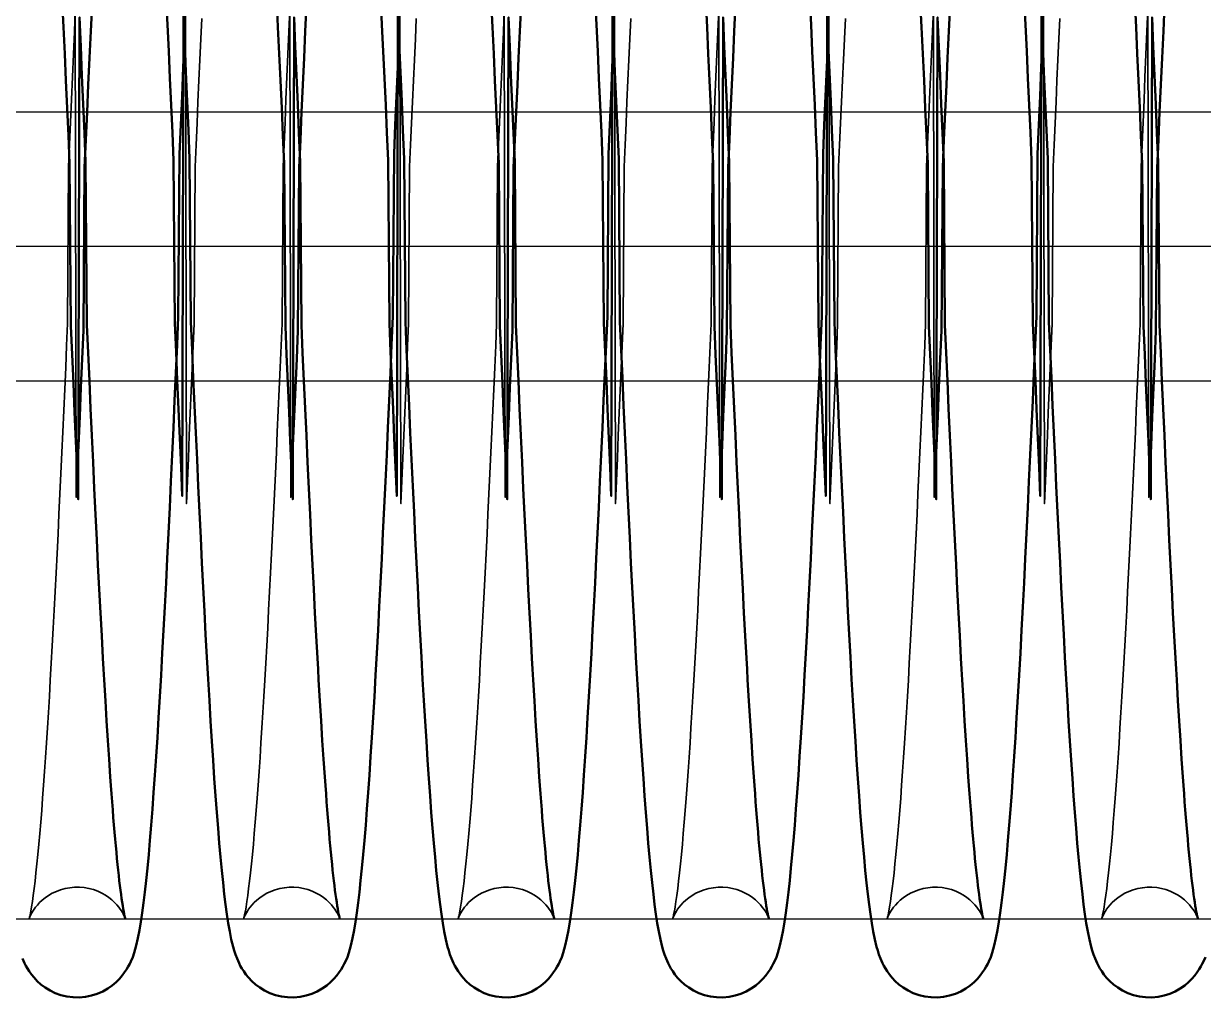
# Model space of a CAD drawing. Header units: millimetres. Extents: x 0 to 190005487, y 0 to 455456909.
# Drawn here: x 90515.99 to 90559.85, y 21488.31 to 21524.51 of the extents above; entities that cross this region are included whole.
import ezdxf

# ---------------------------------------------------------------- set-up
doc = ezdxf.new("R2010")
doc.units = ezdxf.units.MM
doc.header["$LTSCALE"] = 400
doc.header["$MEASUREMENT"] = 0
doc.linetypes.add('ACAD_ISO04W100', pattern=[30, 24, -3, 0, -3])
doc.linetypes.add('CEN', pattern=[35, 30, -2, 1, -2])
doc.layers.get('0').update_dxf_attribs({"linetype": 'CONTINUOUS'})
doc.layers.add('cen', color=1, linetype='ACAD_ISO04W100')
doc.layers.add('가려진 것(ISO)', color=7, linetype='CONTINUOUS', lineweight=35)
doc.layers.add('가시적인 것(ISO)', color=7, linetype='CONTINUOUS', lineweight=50)

# ---------------------------------------------------------------- blocks, each defined once
blk = doc.blocks.new('토션스프링 3')
at = {"layer": '가려진 것(ISO)', "flags": 128}
for points in [[(21461719.301, -50952889.177), (21461719.23, -50952890.697), (21461719.158, -50952892.235), (21461719.087, -50952893.791), (21461719.016, -50952895.368), (21461718.944, -50952896.964), (21461718.872, -50952898.577), (21461718.801, -50952900.205), (21461718.729, -50952911.846), (21461718.657, -50952913.499), (21461718.586, -50952915.16), (21461718.514, -50952916.829), (21461718.443, -50952918.503), (21461718.371, -50952920.18), (21461718.3, -50952921.859), (21461718.228, -50952923.543), (21461718.157, -50952925.233), (21461718.085, -50952888.925), (21461718.014, -50952890.618)], [(21461735.248, -50952889.177), (21461735.176, -50952890.697), (21461735.105, -50952892.234), (21461735.034, -50952893.791), (21461734.962, -50952895.368), (21461734.891, -50952896.964), (21461734.819, -50952898.577), (21461734.748, -50952900.205), (21461734.676, -50952911.846), (21461734.604, -50952913.499), (21461734.532, -50952915.16), (21461734.461, -50952916.829), (21461734.389, -50952918.502), (21461734.318, -50952920.18), (21461734.247, -50952921.859), (21461734.175, -50952923.543), (21461734.104, -50952925.233), (21461734.032, -50952888.925), (21461733.961, -50952890.618)], [(21461751.195, -50952889.177), (21461751.123, -50952890.697), (21461751.052, -50952892.234), (21461750.981, -50952893.791), (21461750.909, -50952895.368), (21461750.838, -50952896.964), (21461750.766, -50952898.577), (21461750.694, -50952900.205), (21461750.623, -50952911.846), (21461750.551, -50952913.499), (21461750.479, -50952915.16), (21461750.408, -50952916.829), (21461750.336, -50952918.502), (21461750.265, -50952920.179), (21461750.194, -50952921.859), (21461750.122, -50952923.543), (21461750.051, -50952925.233), (21461749.979, -50952888.925), (21461749.907, -50952890.618)], [(21461767.142, -50952889.177), (21461767.07, -50952890.697), (21461766.999, -50952892.234), (21461766.928, -50952893.791), (21461766.856, -50952895.368), (21461766.785, -50952896.964), (21461766.713, -50952898.577), (21461766.641, -50952900.205), (21461766.57, -50952911.846), (21461766.498, -50952913.499), (21461766.426, -50952915.16), (21461766.355, -50952916.829), (21461766.283, -50952918.502), (21461766.212, -50952920.179), (21461766.14, -50952921.858), (21461766.069, -50952923.543), (21461765.997, -50952925.233), (21461765.926, -50952888.925), (21461765.854, -50952890.618)], [(21461783.088, -50952889.177), (21461783.017, -50952890.697), (21461782.946, -50952892.234), (21461782.874, -50952893.791), (21461782.803, -50952895.368), (21461782.731, -50952896.964), (21461782.66, -50952898.577), (21461782.588, -50952900.205), (21461782.516, -50952911.847), (21461782.445, -50952913.499), (21461782.373, -50952915.16), (21461782.301, -50952916.829), (21461782.23, -50952918.502), (21461782.159, -50952920.179), (21461782.087, -50952921.858), (21461782.016, -50952923.543), (21461781.944, -50952925.233), (21461781.873, -50952888.925), (21461781.801, -50952890.618)], [(21461713.609, -50952956.08), (21461713.603, -50952956.062), (21461713.583, -50952956.006), (21461713.539, -50952955.903), (21461713.46, -50952955.744), (21461713.403, -50952955.64), (21461713.33, -50952955.52), (21461713.238, -50952955.383), (21461713.125, -50952955.231), (21461712.985, -50952955.064), (21461712.817, -50952954.888), (21461712.622, -50952954.707), (21461712.398, -50952954.528), (21461712.144, -50952954.356), (21461711.864, -50952954.197), (21461711.561, -50952954.057), (21461711.24, -50952953.939), (21461710.904, -50952953.85), (21461710.555, -50952953.789), (21461710.2, -50952953.758), (21461709.844, -50952953.76), (21461709.491, -50952953.793), (21461709.143, -50952953.858), (21461708.807, -50952953.95), (21461708.488, -50952954.069), (21461708.188, -50952954.212), (21461707.911, -50952954.372), (21461707.66, -50952954.546), (21461707.437, -50952954.725), (21461707.245, -50952954.905), (21461707.081, -50952955.081), (21461706.945, -50952955.245), (21461706.833, -50952955.396), (21461706.743, -50952955.531), (21461706.671, -50952955.651), (21461706.616, -50952955.752), (21461706.572, -50952955.838), (21461706.514, -50952955.965), (21461706.485, -50952956.042), (21461706.473, -50952956.076), (21461706.473, -50952956.075), (21461706.481, -50952956.044), (21461706.495, -50952955.986), (21461706.515, -50952955.904), (21461706.538, -50952955.8), (21461706.591, -50952955.537), (21461706.647, -50952955.209), (21461706.707, -50952954.819), (21461706.77, -50952954.37), (21461706.836, -50952953.864), (21461706.904, -50952953.304), (21461706.973, -50952952.691), (21461707.044, -50952952.029), (21461707.115, -50952951.32), (21461707.187, -50952950.565), (21461707.258, -50952949.769), (21461707.329, -50952948.932), (21461707.399, -50952948.053), (21461707.47, -50952947.131), (21461707.541, -50952946.167), (21461707.612, -50952945.162), (21461707.683, -50952944.117), (21461707.754, -50952943.034), (21461707.826, -50952941.915), (21461707.897, -50952940.761), (21461707.968, -50952939.573), (21461708.04, -50952938.353), (21461708.111, -50952937.102), (21461708.182, -50952935.821), (21461708.253, -50952934.507), (21461708.325, -50952933.161), (21461708.396, -50952931.784), (21461708.468, -50952930.379), (21461708.539, -50952928.948), (21461708.611, -50952927.491), (21461708.682, -50952926.011), (21461708.754, -50952924.51), (21461708.826, -50952922.988), (21461708.897, -50952921.449), (21461708.968, -50952919.894), (21461709.039, -50952918.321), (21461709.111, -50952916.728), (21461709.182, -50952915.118), (21461709.254, -50952913.492), (21461709.325, -50952911.852), (21461709.397, -50952900.201), (21461709.469, -50952898.54), (21461709.54, -50952896.871), (21461709.612, -50952895.196), (21461709.683, -50952893.517), (21461709.755, -50952891.836), (21461709.826, -50952890.154), (21461709.897, -50952888.47), (21461709.969, -50952924.781), (21461710.04, -50952923.091)], [(21461729.556, -50952956.08), (21461729.55, -50952956.062), (21461729.529, -50952956.006), (21461729.486, -50952955.903), (21461729.407, -50952955.744), (21461729.35, -50952955.64), (21461729.277, -50952955.52), (21461729.185, -50952955.383), (21461729.072, -50952955.231), (21461728.932, -50952955.064), (21461728.764, -50952954.888), (21461728.569, -50952954.707), (21461728.344, -50952954.528), (21461728.091, -50952954.356), (21461727.81, -50952954.197), (21461727.508, -50952954.057), (21461727.187, -50952953.939), (21461726.851, -50952953.85), (21461726.502, -50952953.789), (21461726.147, -50952953.758), (21461725.791, -50952953.76), (21461725.437, -50952953.793), (21461725.09, -50952953.858), (21461724.754, -50952953.951), (21461724.435, -50952954.069), (21461724.135, -50952954.212), (21461723.858, -50952954.372), (21461723.607, -50952954.546), (21461723.384, -50952954.725), (21461723.192, -50952954.905), (21461723.028, -50952955.081), (21461722.892, -50952955.245), (21461722.78, -50952955.396), (21461722.69, -50952955.531), (21461722.618, -50952955.651), (21461722.562, -50952955.752), (21461722.519, -50952955.838), (21461722.461, -50952955.965), (21461722.431, -50952956.042), (21461722.419, -50952956.076), (21461722.42, -50952956.075), (21461722.428, -50952956.044), (21461722.442, -50952955.986), (21461722.462, -50952955.904), (21461722.485, -50952955.8), (21461722.538, -50952955.537), (21461722.594, -50952955.208), (21461722.654, -50952954.819), (21461722.717, -50952954.37), (21461722.783, -50952953.864), (21461722.851, -50952953.304), (21461722.92, -50952952.691), (21461722.991, -50952952.029), (21461723.062, -50952951.32), (21461723.133, -50952950.565), (21461723.205, -50952949.769), (21461723.276, -50952948.932), (21461723.346, -50952948.053), (21461723.417, -50952947.131), (21461723.487, -50952946.167), (21461723.559, -50952945.162), (21461723.63, -50952944.117), (21461723.701, -50952943.035), (21461723.772, -50952941.915), (21461723.844, -50952940.761), (21461723.915, -50952939.573), (21461723.987, -50952938.353), (21461724.058, -50952937.102), (21461724.129, -50952935.821), (21461724.2, -50952934.507), (21461724.271, -50952933.161), (21461724.343, -50952931.784), (21461724.414, -50952930.38), (21461724.486, -50952928.948), (21461724.558, -50952927.491), (21461724.629, -50952926.011), (21461724.701, -50952924.51), (21461724.772, -50952922.988), (21461724.844, -50952921.449), (21461724.915, -50952919.893), (21461724.986, -50952918.32), (21461725.058, -50952916.728), (21461725.129, -50952915.118), (21461725.201, -50952913.492), (21461725.272, -50952911.853), (21461725.344, -50952900.201), (21461725.416, -50952898.54), (21461725.487, -50952896.871), (21461725.559, -50952895.196), (21461725.63, -50952893.516), (21461725.702, -50952891.835), (21461725.773, -50952890.154), (21461725.844, -50952888.469), (21461725.916, -50952924.781), (21461725.987, -50952923.091)], [(21461745.503, -50952956.08), (21461745.497, -50952956.062), (21461745.476, -50952956.006), (21461745.433, -50952955.903), (21461745.354, -50952955.744), (21461745.297, -50952955.64), (21461745.224, -50952955.52), (21461745.132, -50952955.383), (21461745.018, -50952955.231), (21461744.879, -50952955.064), (21461744.711, -50952954.888), (21461744.516, -50952954.707), (21461744.291, -50952954.528), (21461744.037, -50952954.356), (21461743.757, -50952954.197), (21461743.455, -50952954.057), (21461743.134, -50952953.939), (21461742.797, -50952953.85), (21461742.449, -50952953.789), (21461742.094, -50952953.758), (21461741.738, -50952953.76), (21461741.384, -50952953.793), (21461741.037, -50952953.858), (21461740.701, -50952953.951), (21461740.381, -50952954.069), (21461740.082, -50952954.212), (21461739.805, -50952954.373), (21461739.554, -50952954.546), (21461739.331, -50952954.725), (21461739.139, -50952954.905), (21461738.975, -50952955.081), (21461738.838, -50952955.245), (21461738.727, -50952955.396), (21461738.637, -50952955.531), (21461738.565, -50952955.651), (21461738.509, -50952955.753), (21461738.466, -50952955.838), (21461738.408, -50952955.965), (21461738.378, -50952956.042), (21461738.366, -50952956.076), (21461738.366, -50952956.075), (21461738.375, -50952956.044), (21461738.389, -50952955.986), (21461738.409, -50952955.904), (21461738.432, -50952955.8), (21461738.485, -50952955.536), (21461738.541, -50952955.208), (21461738.601, -50952954.818), (21461738.665, -50952954.369), (21461738.73, -50952953.864), (21461738.798, -50952953.303), (21461738.867, -50952952.691), (21461738.937, -50952952.029), (21461739.009, -50952951.32), (21461739.08, -50952950.566), (21461739.152, -50952949.769), (21461739.222, -50952948.932), (21461739.293, -50952948.053), (21461739.363, -50952947.131), (21461739.434, -50952946.167), (21461739.505, -50952945.162), (21461739.577, -50952944.118), (21461739.648, -50952943.035), (21461739.719, -50952941.916), (21461739.791, -50952940.761), (21461739.862, -50952939.573), (21461739.933, -50952938.353), (21461740.005, -50952937.102), (21461740.076, -50952935.821), (21461740.147, -50952934.507), (21461740.218, -50952933.161), (21461740.29, -50952931.785), (21461740.361, -50952930.38), (21461740.433, -50952928.948), (21461740.505, -50952927.492), (21461740.576, -50952926.011), (21461740.648, -50952924.51), (21461740.719, -50952922.988), (21461740.791, -50952921.449), (21461740.862, -50952919.893), (21461740.933, -50952918.32), (21461741.004, -50952916.728), (21461741.076, -50952915.118), (21461741.148, -50952913.492), (21461741.219, -50952911.853), (21461741.291, -50952900.201), (21461741.362, -50952898.54), (21461741.434, -50952896.871), (21461741.506, -50952895.196), (21461741.577, -50952893.516), (21461741.648, -50952891.835), (21461741.72, -50952890.154), (21461741.791, -50952888.469), (21461741.862, -50952924.781), (21461741.934, -50952923.091)], [(21461761.45, -50952956.08), (21461761.444, -50952956.062), (21461761.423, -50952956.006), (21461761.379, -50952955.903), (21461761.301, -50952955.744), (21461761.244, -50952955.64), (21461761.171, -50952955.52), (21461761.079, -50952955.383), (21461760.965, -50952955.231), (21461760.825, -50952955.064), (21461760.658, -50952954.888), (21461760.462, -50952954.707), (21461760.238, -50952954.528), (21461759.984, -50952954.356), (21461759.704, -50952954.197), (21461759.402, -50952954.057), (21461759.081, -50952953.939), (21461758.744, -50952953.85), (21461758.395, -50952953.789), (21461758.04, -50952953.758), (21461757.684, -50952953.76), (21461757.331, -50952953.793), (21461756.984, -50952953.858), (21461756.648, -50952953.951), (21461756.328, -50952954.069), (21461756.029, -50952954.212), (21461755.752, -50952954.373), (21461755.5, -50952954.546), (21461755.278, -50952954.725), (21461755.085, -50952954.906), (21461754.922, -50952955.081), (21461754.785, -50952955.245), (21461754.673, -50952955.396), (21461754.583, -50952955.531), (21461754.512, -50952955.651), (21461754.456, -50952955.753), (21461754.413, -50952955.838), (21461754.355, -50952955.965), (21461754.325, -50952956.042), (21461754.313, -50952956.076), (21461754.313, -50952956.075), (21461754.321, -50952956.044), (21461754.336, -50952955.987), (21461754.355, -50952955.904), (21461754.379, -50952955.8), (21461754.432, -50952955.536), (21461754.488, -50952955.208), (21461754.549, -50952954.818), (21461754.612, -50952954.369), (21461754.677, -50952953.863), (21461754.745, -50952953.303), (21461754.814, -50952952.691), (21461754.884, -50952952.029), (21461754.956, -50952951.32), (21461755.027, -50952950.566), (21461755.098, -50952949.769), (21461755.169, -50952948.932), (21461755.24, -50952948.053), (21461755.31, -50952947.132), (21461755.381, -50952946.168), (21461755.452, -50952945.162), (21461755.523, -50952944.118), (21461755.595, -50952943.035), (21461755.666, -50952941.916), (21461755.738, -50952940.762), (21461755.809, -50952939.573), (21461755.88, -50952938.353), (21461755.951, -50952937.101), (21461756.023, -50952935.82), (21461756.094, -50952934.507), (21461756.165, -50952933.161), (21461756.237, -50952931.785), (21461756.308, -50952930.38), (21461756.38, -50952928.949), (21461756.451, -50952927.492), (21461756.523, -50952926.012), (21461756.595, -50952924.51), (21461756.666, -50952922.988), (21461756.737, -50952921.449), (21461756.809, -50952919.893), (21461756.88, -50952918.32), (21461756.951, -50952916.728), (21461757.023, -50952915.118), (21461757.094, -50952913.493), (21461757.166, -50952911.853), (21461757.238, -50952900.202), (21461757.309, -50952898.54), (21461757.381, -50952896.871), (21461757.452, -50952895.196), (21461757.524, -50952893.516), (21461757.595, -50952891.835), (21461757.667, -50952890.153), (21461757.738, -50952888.469), (21461757.809, -50952924.781), (21461757.881, -50952923.091)], [(21461777.396, -50952956.08), (21461777.391, -50952956.062), (21461777.37, -50952956.006), (21461777.326, -50952955.903), (21461777.248, -50952955.744), (21461777.191, -50952955.64), (21461777.118, -50952955.52), (21461777.026, -50952955.383), (21461776.912, -50952955.231), (21461776.772, -50952955.064), (21461776.605, -50952954.888), (21461776.409, -50952954.707), (21461776.185, -50952954.528), (21461775.931, -50952954.356), (21461775.651, -50952954.197), (21461775.348, -50952954.057), (21461775.028, -50952953.939), (21461774.691, -50952953.85), (21461774.342, -50952953.789), (21461773.987, -50952953.758), (21461773.631, -50952953.76), (21461773.278, -50952953.793), (21461772.93, -50952953.858), (21461772.594, -50952953.951), (21461772.275, -50952954.069), (21461771.976, -50952954.212), (21461771.699, -50952954.373), (21461771.447, -50952954.546), (21461771.225, -50952954.726), (21461771.032, -50952954.906), (21461770.868, -50952955.081), (21461770.732, -50952955.245), (21461770.62, -50952955.396), (21461770.53, -50952955.531), (21461770.459, -50952955.651), (21461770.403, -50952955.753), (21461770.359, -50952955.838), (21461770.302, -50952955.965), (21461770.272, -50952956.042), (21461770.26, -50952956.076), (21461770.26, -50952956.075), (21461770.268, -50952956.044), (21461770.282, -50952955.987), (21461770.302, -50952955.905), (21461770.325, -50952955.801), (21461770.379, -50952955.536), (21461770.435, -50952955.207), (21461770.496, -50952954.817), (21461770.559, -50952954.368), (21461770.624, -50952953.863), (21461770.692, -50952953.303), (21461770.761, -50952952.691), (21461770.831, -50952952.029), (21461770.902, -50952951.32), (21461770.974, -50952950.566), (21461771.045, -50952949.769), (21461771.116, -50952948.931), (21461771.186, -50952948.053), (21461771.257, -50952947.132), (21461771.328, -50952946.168), (21461771.399, -50952945.163), (21461771.47, -50952944.118), (21461771.542, -50952943.036), (21461771.613, -50952941.917), (21461771.684, -50952940.762), (21461771.756, -50952939.574), (21461771.827, -50952938.353), (21461771.898, -50952937.101), (21461771.969, -50952935.82), (21461772.041, -50952934.507), (21461772.112, -50952933.161), (21461772.183, -50952931.785), (21461772.255, -50952930.381), (21461772.327, -50952928.949), (21461772.398, -50952927.492), (21461772.47, -50952926.012), (21461772.541, -50952924.51), (21461772.613, -50952922.988), (21461772.684, -50952921.448), (21461772.756, -50952919.892), (21461772.827, -50952918.32), (21461772.898, -50952916.728), (21461772.97, -50952915.118), (21461773.041, -50952913.493), (21461773.113, -50952911.853), (21461773.184, -50952900.202), (21461773.256, -50952898.541), (21461773.328, -50952896.871), (21461773.399, -50952895.196), (21461773.471, -50952893.516), (21461773.542, -50952891.834), (21461773.614, -50952890.152), (21461773.685, -50952888.468), (21461773.756, -50952924.78), (21461773.828, -50952923.091)], [(21461793.343, -50952956.08), (21461793.337, -50952956.062), (21461793.317, -50952956.006), (21461793.273, -50952955.903), (21461793.195, -50952955.744), (21461793.137, -50952955.64), (21461793.064, -50952955.52), (21461792.972, -50952955.383), (21461792.859, -50952955.231), (21461792.719, -50952955.064), (21461792.551, -50952954.887), (21461792.356, -50952954.707), (21461792.131, -50952954.528), (21461791.878, -50952954.356), (21461791.597, -50952954.197), (21461791.295, -50952954.056), (21461790.974, -50952953.939), (21461790.637, -50952953.85), (21461790.289, -50952953.789), (21461789.933, -50952953.758), (21461789.577, -50952953.76), (21461789.224, -50952953.793), (21461788.877, -50952953.858), (21461788.541, -50952953.951), (21461788.221, -50952954.07), (21461787.922, -50952954.212), (21461787.645, -50952954.373), (21461787.393, -50952954.546), (21461787.171, -50952954.726), (21461786.979, -50952954.906), (21461786.815, -50952955.081), (21461786.678, -50952955.246), (21461786.566, -50952955.397), (21461786.476, -50952955.53), (21461786.403, -50952955.648), (21461786.347, -50952955.75), (21461786.304, -50952955.837), (21461786.248, -50952955.967), (21461786.218, -50952956.043), (21461786.207, -50952956.076), (21461786.207, -50952956.074), (21461786.216, -50952956.042), (21461786.231, -50952955.985), (21461786.249, -50952955.904), (21461786.271, -50952955.803), (21461786.322, -50952955.54), (21461786.382, -50952955.206), (21461786.445, -50952954.809), (21461786.51, -50952954.358), (21461786.576, -50952953.854), (21461786.643, -50952953.297), (21461786.711, -50952952.688), (21461786.78, -50952952.03), (21461786.85, -50952951.325), (21461786.92, -50952950.572), (21461786.991, -50952949.775), (21461787.062, -50952948.935), (21461787.133, -50952948.053), (21461787.204, -50952947.131), (21461787.275, -50952946.171), (21461787.346, -50952945.171), (21461787.417, -50952944.13), (21461787.488, -50952943.049), (21461787.559, -50952941.93), (21461787.63, -50952940.775), (21461787.702, -50952939.584), (21461787.773, -50952938.361), (21461787.845, -50952937.105), (21461787.916, -50952935.818), (21461787.988, -50952934.503), (21461788.059, -50952933.16), (21461788.13, -50952931.791), (21461788.201, -50952930.391), (21461788.273, -50952928.963), (21461788.344, -50952927.508), (21461788.416, -50952926.028), (21461788.487, -50952924.525), (21461788.559, -50952923), (21461788.631, -50952921.456), (21461788.702, -50952919.893), (21461788.774, -50952918.315), (21461788.845, -50952916.723), (21461788.917, -50952915.118), (21461788.988, -50952913.499), (21461789.059, -50952911.865), (21461789.131, -50952900.217), (21461789.202, -50952898.557), (21461789.274, -50952896.888), (21461789.346, -50952895.21), (21461789.417, -50952893.527), (21461789.489, -50952891.839), (21461789.56, -50952890.15), (21461789.632, -50952888.461), (21461789.703, -50952924.774), (21461789.774, -50952923.091)]]:
    blk.add_lwpolyline(points, dxfattribs=at)
at = {"layer": '가시적인 것(ISO)', "flags": 128}
for points in [[(21461708.927, -50952887.873), (21461709.019, -50952889.813), (21461709.11, -50952891.788), (21461709.202, -50952893.794), (21461709.294, -50952895.827), (21461709.385, -50952897.882), (21461709.477, -50952899.957), (21461709.568, -50952912.049), (21461709.66, -50952914.161), (21461709.751, -50952916.294), (21461709.843, -50952918.441), (21461709.935, -50952920.599), (21461710.026, -50952922.763), (21461710.118, -50952924.93), (21461710.21, -50952889.096), (21461710.301, -50952891.255), (21461710.392, -50952893.406), (21461710.484, -50952895.552), (21461710.575, -50952897.692), (21461710.667, -50952899.822), (21461710.759, -50952911.938), (21461710.851, -50952914.036), (21461710.942, -50952916.111), (21461711.034, -50952918.159), (21461711.125, -50952920.177), (21461711.217, -50952922.161), (21461711.308, -50952924.116), (21461711.399, -50952926.04), (21461711.491, -50952927.929), (21461711.583, -50952929.78), (21461711.675, -50952931.589), (21461711.766, -50952933.353), (21461711.858, -50952935.068), (21461711.949, -50952936.73), (21461711.994, -50952937.54), (21461712.04, -50952938.337), (21461712.131, -50952939.893), (21461712.222, -50952941.395), (21461712.314, -50952942.841), (21461712.405, -50952944.228), (21461712.496, -50952945.553), (21461712.542, -50952946.191), (21461712.587, -50952946.812), (21461712.632, -50952947.416), (21461712.678, -50952948.003), (21461712.723, -50952948.572), (21461712.768, -50952949.123), (21461712.813, -50952949.657), (21461712.858, -50952950.174), (21461712.903, -50952950.673), (21461712.948, -50952951.155), (21461712.992, -50952951.617), (21461713.037, -50952952.061), (21461713.081, -50952952.485), (21461713.125, -50952952.89), (21461713.169, -50952953.274), (21461713.212, -50952953.638), (21461713.255, -50952953.98), (21461713.297, -50952954.301), (21461713.338, -50952954.6), (21461713.38, -50952954.877), (21461713.42, -50952955.131), (21461713.459, -50952955.36), (21461713.495, -50952955.561), (21461713.528, -50952955.733), (21461713.558, -50952955.875), (21461713.584, -50952955.984), (21461713.602, -50952956.054), (21461713.609, -50952956.08)], [(21461710.04, -50952923.091), (21461710.132, -50952920.927), (21461710.224, -50952918.768), (21461710.316, -50952916.617), (21461710.407, -50952914.48), (21461710.499, -50952912.36), (21461710.59, -50952900.261), (21461710.682, -50952898.187), (21461710.773, -50952896.132), (21461710.865, -50952894.098), (21461710.956, -50952892.09), (21461711.048, -50952890.11), (21461711.14, -50952888.163)], [(21461724.874, -50952887.873), (21461724.965, -50952889.813), (21461725.057, -50952891.788), (21461725.149, -50952893.794), (21461725.241, -50952895.827), (21461725.332, -50952897.882), (21461725.424, -50952899.957), (21461725.515, -50952912.049), (21461725.606, -50952914.161), (21461725.698, -50952916.293), (21461725.79, -50952918.44), (21461725.882, -50952920.598), (21461725.973, -50952922.763), (21461726.065, -50952924.93), (21461726.157, -50952889.096), (21461726.248, -50952891.255), (21461726.339, -50952893.406), (21461726.431, -50952895.552), (21461726.522, -50952897.692), (21461726.614, -50952899.822), (21461726.706, -50952911.938), (21461726.797, -50952914.035), (21461726.889, -50952916.111), (21461726.981, -50952918.159), (21461727.072, -50952920.177), (21461727.163, -50952922.161), (21461727.255, -50952924.116), (21461727.346, -50952926.04), (21461727.438, -50952927.929), (21461727.53, -50952929.78), (21461727.621, -50952931.589), (21461727.713, -50952933.353), (21461727.804, -50952935.068), (21461727.896, -50952936.73), (21461727.941, -50952937.54), (21461727.987, -50952938.337), (21461728.078, -50952939.893), (21461728.169, -50952941.395), (21461728.261, -50952942.841), (21461728.352, -50952944.228), (21461728.443, -50952945.552), (21461728.488, -50952946.191), (21461728.534, -50952946.812), (21461728.579, -50952947.416), (21461728.624, -50952948.003), (21461728.67, -50952948.572), (21461728.715, -50952949.123), (21461728.76, -50952949.657), (21461728.805, -50952950.174), (21461728.85, -50952950.673), (21461728.895, -50952951.155), (21461728.939, -50952951.617), (21461728.984, -50952952.061), (21461729.028, -50952952.485), (21461729.072, -50952952.89), (21461729.116, -50952953.274), (21461729.159, -50952953.638), (21461729.201, -50952953.98), (21461729.244, -50952954.301), (21461729.285, -50952954.6), (21461729.327, -50952954.877), (21461729.367, -50952955.131), (21461729.405, -50952955.36), (21461729.442, -50952955.561), (21461729.475, -50952955.733), (21461729.505, -50952955.875), (21461729.53, -50952955.984), (21461729.549, -50952956.054), (21461729.556, -50952956.08)], [(21461725.987, -50952923.091), (21461726.079, -50952920.927), (21461726.171, -50952918.768), (21461726.262, -50952916.617), (21461726.354, -50952914.48), (21461726.446, -50952912.36), (21461726.537, -50952900.261), (21461726.628, -50952898.187), (21461726.72, -50952896.132), (21461726.811, -50952894.098), (21461726.903, -50952892.09), (21461726.995, -50952890.11), (21461727.087, -50952888.163)], [(21461740.82, -50952887.873), (21461740.912, -50952889.813), (21461741.004, -50952891.788), (21461741.096, -50952893.794), (21461741.188, -50952895.826), (21461741.279, -50952897.882), (21461741.371, -50952899.957), (21461741.462, -50952912.049), (21461741.553, -50952914.161), (21461741.645, -50952916.293), (21461741.737, -50952918.44), (21461741.828, -50952920.598), (21461741.92, -50952922.763), (21461742.012, -50952924.93), (21461742.103, -50952889.095), (21461742.195, -50952891.255), (21461742.286, -50952893.406), (21461742.377, -50952895.552), (21461742.469, -50952897.692), (21461742.561, -50952899.822), (21461742.653, -50952911.938), (21461742.744, -50952914.035), (21461742.836, -50952916.11), (21461742.928, -50952918.159), (21461743.019, -50952920.177), (21461743.11, -50952922.161), (21461743.202, -50952924.116), (21461743.293, -50952926.04), (21461743.385, -50952927.929), (21461743.477, -50952929.78), (21461743.568, -50952931.589), (21461743.66, -50952933.353), (21461743.751, -50952935.068), (21461743.843, -50952936.73), (21461743.888, -50952937.54), (21461743.934, -50952938.337), (21461744.025, -50952939.893), (21461744.116, -50952941.395), (21461744.207, -50952942.841), (21461744.299, -50952944.228), (21461744.39, -50952945.552), (21461744.435, -50952946.19), (21461744.481, -50952946.812), (21461744.526, -50952947.416), (21461744.571, -50952948.003), (21461744.616, -50952948.572), (21461744.661, -50952949.123), (21461744.706, -50952949.657), (21461744.751, -50952950.174), (21461744.796, -50952950.673), (21461744.841, -50952951.155), (21461744.886, -50952951.617), (21461744.931, -50952952.061), (21461744.975, -50952952.485), (21461745.019, -50952952.89), (21461745.062, -50952953.274), (21461745.106, -50952953.638), (21461745.148, -50952953.98), (21461745.19, -50952954.301), (21461745.232, -50952954.6), (21461745.273, -50952954.877), (21461745.314, -50952955.131), (21461745.352, -50952955.36), (21461745.389, -50952955.561), (21461745.422, -50952955.733), (21461745.452, -50952955.875), (21461745.477, -50952955.984), (21461745.496, -50952956.054), (21461745.503, -50952956.08)], [(21461741.934, -50952923.091), (21461742.026, -50952920.927), (21461742.117, -50952918.768), (21461742.209, -50952916.617), (21461742.301, -50952914.48), (21461742.393, -50952912.36), (21461742.484, -50952900.261), (21461742.575, -50952898.186), (21461742.667, -50952896.132), (21461742.758, -50952894.098), (21461742.85, -50952892.09), (21461742.942, -50952890.11), (21461743.034, -50952888.163)], [(21461756.767, -50952887.873), (21461756.859, -50952889.813), (21461756.951, -50952891.788), (21461757.043, -50952893.794), (21461757.134, -50952895.826), (21461757.226, -50952897.882), (21461757.317, -50952899.957), (21461757.409, -50952912.049), (21461757.5, -50952914.161), (21461757.592, -50952916.293), (21461757.683, -50952918.44), (21461757.775, -50952920.598), (21461757.867, -50952922.763), (21461757.959, -50952924.93), (21461758.05, -50952889.095), (21461758.142, -50952891.255), (21461758.233, -50952893.406), (21461758.324, -50952895.552), (21461758.416, -50952897.692), (21461758.508, -50952899.822), (21461758.599, -50952911.938), (21461758.691, -50952914.035), (21461758.783, -50952916.11), (21461758.874, -50952918.159), (21461758.966, -50952920.177), (21461759.057, -50952922.161), (21461759.148, -50952924.116), (21461759.24, -50952926.04), (21461759.332, -50952927.929), (21461759.423, -50952929.78), (21461759.515, -50952931.589), (21461759.607, -50952933.353), (21461759.698, -50952935.068), (21461759.789, -50952936.73), (21461759.835, -50952937.54), (21461759.88, -50952938.337), (21461759.972, -50952939.893), (21461760.063, -50952941.395), (21461760.154, -50952942.841), (21461760.246, -50952944.228), (21461760.337, -50952945.552), (21461760.382, -50952946.19), (21461760.428, -50952946.812), (21461760.473, -50952947.416), (21461760.518, -50952948.003), (21461760.563, -50952948.572), (21461760.608, -50952949.123), (21461760.653, -50952949.657), (21461760.698, -50952950.174), (21461760.743, -50952950.673), (21461760.788, -50952951.155), (21461760.833, -50952951.617), (21461760.877, -50952952.061), (21461760.922, -50952952.485), (21461760.966, -50952952.89), (21461761.009, -50952953.274), (21461761.052, -50952953.638), (21461761.095, -50952953.98), (21461761.137, -50952954.301), (21461761.179, -50952954.6), (21461761.22, -50952954.877), (21461761.261, -50952955.131), (21461761.299, -50952955.36), (21461761.336, -50952955.561), (21461761.369, -50952955.733), (21461761.399, -50952955.875), (21461761.424, -50952955.984), (21461761.442, -50952956.054), (21461761.45, -50952956.08)], [(21461757.881, -50952923.091), (21461757.973, -50952920.927), (21461758.064, -50952918.768), (21461758.156, -50952916.618), (21461758.248, -50952914.48), (21461758.339, -50952912.36), (21461758.431, -50952900.26), (21461758.522, -50952898.186), (21461758.614, -50952896.131), (21461758.705, -50952894.098), (21461758.797, -50952892.09), (21461758.889, -50952890.111), (21461758.98, -50952888.164)], [(21461772.714, -50952887.872), (21461772.806, -50952889.813), (21461772.898, -50952891.788), (21461772.99, -50952893.793), (21461773.081, -50952895.826), (21461773.173, -50952897.882), (21461773.264, -50952899.957), (21461773.356, -50952912.049), (21461773.447, -50952914.161), (21461773.539, -50952916.293), (21461773.63, -50952918.44), (21461773.722, -50952920.598), (21461773.814, -50952922.762), (21461773.905, -50952924.93), (21461773.997, -50952889.095), (21461774.089, -50952891.255), (21461774.18, -50952893.406), (21461774.271, -50952895.552), (21461774.363, -50952897.692), (21461774.454, -50952899.822), (21461774.546, -50952911.937), (21461774.638, -50952914.035), (21461774.73, -50952916.11), (21461774.821, -50952918.159), (21461774.913, -50952920.177), (21461775.004, -50952922.162), (21461775.095, -50952924.116), (21461775.187, -50952926.04), (21461775.278, -50952927.929), (21461775.37, -50952929.78), (21461775.462, -50952931.589), (21461775.554, -50952933.353), (21461775.645, -50952935.068), (21461775.736, -50952936.73), (21461775.782, -50952937.54), (21461775.827, -50952938.337), (21461775.919, -50952939.893), (21461776.01, -50952941.395), (21461776.101, -50952942.841), (21461776.192, -50952944.228), (21461776.283, -50952945.552), (21461776.329, -50952946.19), (21461776.374, -50952946.812), (21461776.42, -50952947.416), (21461776.465, -50952948.003), (21461776.51, -50952948.572), (21461776.555, -50952949.124), (21461776.6, -50952949.657), (21461776.645, -50952950.174), (21461776.69, -50952950.673), (21461776.735, -50952951.155), (21461776.78, -50952951.617), (21461776.824, -50952952.061), (21461776.869, -50952952.485), (21461776.913, -50952952.89), (21461776.956, -50952953.274), (21461776.999, -50952953.638), (21461777.042, -50952953.98), (21461777.084, -50952954.301), (21461777.126, -50952954.6), (21461777.167, -50952954.877), (21461777.207, -50952955.131), (21461777.246, -50952955.36), (21461777.282, -50952955.561), (21461777.316, -50952955.733), (21461777.346, -50952955.875), (21461777.371, -50952955.984), (21461777.389, -50952956.054), (21461777.396, -50952956.08)], [(21461773.828, -50952923.091), (21461773.919, -50952920.927), (21461774.011, -50952918.768), (21461774.103, -50952916.618), (21461774.195, -50952914.48), (21461774.286, -50952912.359), (21461774.378, -50952900.26), (21461774.469, -50952898.185), (21461774.56, -50952896.131), (21461774.652, -50952894.098), (21461774.744, -50952892.09), (21461774.836, -50952890.111), (21461774.927, -50952888.164)], [(21461788.661, -50952887.872), (21461788.753, -50952889.812), (21461788.845, -50952891.787), (21461788.936, -50952893.793), (21461789.028, -50952895.826), (21461789.12, -50952897.882), (21461789.211, -50952899.957), (21461789.302, -50952912.049), (21461789.394, -50952914.161), (21461789.485, -50952916.293), (21461789.577, -50952918.439), (21461789.669, -50952920.597), (21461789.761, -50952922.762), (21461789.852, -50952924.929), (21461789.944, -50952889.095), (21461790.035, -50952891.255), (21461790.127, -50952893.406), (21461790.218, -50952895.552), (21461790.31, -50952897.691), (21461790.401, -50952899.821), (21461790.493, -50952911.937), (21461790.585, -50952914.035), (21461790.677, -50952916.11), (21461790.768, -50952918.159), (21461790.86, -50952920.177), (21461790.951, -50952922.162), (21461791.042, -50952924.116), (21461791.134, -50952926.039), (21461791.225, -50952927.928), (21461791.317, -50952929.779), (21461791.409, -50952931.589), (21461791.5, -50952933.353), (21461791.592, -50952935.068), (21461791.683, -50952936.73), (21461791.729, -50952937.541), (21461791.774, -50952938.337), (21461791.865, -50952939.893), (21461791.957, -50952941.395), (21461792.048, -50952942.841), (21461792.139, -50952944.227), (21461792.23, -50952945.552), (21461792.276, -50952946.19), (21461792.321, -50952946.812), (21461792.367, -50952947.416), (21461792.412, -50952948.003), (21461792.457, -50952948.572), (21461792.502, -50952949.124), (21461792.547, -50952949.658), (21461792.592, -50952950.174), (21461792.637, -50952950.673), (21461792.682, -50952951.155), (21461792.727, -50952951.617), (21461792.771, -50952952.061), (21461792.815, -50952952.485), (21461792.859, -50952952.89), (21461792.903, -50952953.274), (21461792.946, -50952953.638), (21461792.989, -50952953.98), (21461793.031, -50952954.301), (21461793.073, -50952954.6), (21461793.114, -50952954.877), (21461793.154, -50952955.131), (21461793.193, -50952955.36), (21461793.229, -50952955.561), (21461793.263, -50952955.734), (21461793.292, -50952955.875), (21461793.318, -50952955.984), (21461793.336, -50952956.054), (21461793.343, -50952956.08)], [(21461789.774, -50952923.091), (21461789.866, -50952920.936), (21461789.957, -50952918.782), (21461790.049, -50952916.634), (21461790.141, -50952914.497), (21461790.233, -50952912.373), (21461790.324, -50952900.267), (21461790.416, -50952898.183), (21461790.508, -50952896.125), (21461790.599, -50952894.098), (21461790.69, -50952892.098), (21461790.782, -50952890.124), (21461790.873, -50952888.181)], [(21461718.014, -50952890.618), (21461717.922, -50952892.783), (21461717.83, -50952894.942), (21461717.739, -50952897.09), (21461717.647, -50952899.224), (21461717.556, -50952911.339), (21461717.464, -50952913.433), (21461717.373, -50952915.51), (21461717.281, -50952917.568), (21461717.19, -50952919.604), (21461717.098, -50952921.613), (21461717.006, -50952923.592), (21461716.914, -50952925.538), (21461716.823, -50952927.446), (21461716.731, -50952929.312), (21461716.64, -50952931.134), (21461716.549, -50952932.915), (21461716.457, -50952934.654), (21461716.365, -50952936.349), (21461716.273, -50952937.996), (21461716.181, -50952939.593), (21461716.089, -50952941.136), (21461715.997, -50952942.623), (21461715.906, -50952944.051), (21461715.814, -50952945.416), (21461715.722, -50952946.722), (21461715.63, -50952947.967), (21461715.538, -50952949.152), (21461715.445, -50952950.275), (21461715.352, -50952951.336), (21461715.258, -50952952.332), (21461715.164, -50952953.263), (21461715.068, -50952954.128), (21461714.972, -50952954.927), (21461714.875, -50952955.658), (21461714.776, -50952956.33), (21461714.67, -50952956.953), (21461714.553, -50952957.537), (21461714.424, -50952958.092), (21461714.281, -50952958.647), (21461714.176, -50952958.949), (21461714.031, -50952959.282), (21461713.939, -50952959.464), (21461713.831, -50952959.657), (21461713.706, -50952959.864), (21461713.561, -50952960.085), (21461713.386, -50952960.32), (21461713.176, -50952960.566), (21461712.927, -50952960.815), (21461712.637, -50952961.061), (21461712.307, -50952961.294), (21461711.936, -50952961.503), (21461711.532, -50952961.681), (21461711.103, -50952961.818), (21461710.655, -50952961.909), (21461710.194, -50952961.951), (21461709.73, -50952961.943), (21461709.274, -50952961.884), (21461708.83, -50952961.776), (21461708.408, -50952961.625), (21461708.016, -50952961.437), (21461707.66, -50952961.218), (21461707.341, -50952960.979), (21461707.064, -50952960.73), (21461706.829, -50952960.481), (21461706.632, -50952960.239), (21461706.467, -50952960.007), (21461706.331, -50952959.791), (21461706.218, -50952959.59), (21461706.123, -50952959.402), (21461705.973, -50952959.061)], [(21461733.961, -50952890.618), (21461733.869, -50952892.783), (21461733.777, -50952894.942), (21461733.685, -50952897.09), (21461733.594, -50952899.224), (21461733.502, -50952911.339), (21461733.411, -50952913.433), (21461733.32, -50952915.51), (21461733.228, -50952917.568), (21461733.137, -50952919.604), (21461733.045, -50952921.613), (21461732.953, -50952923.593), (21461732.861, -50952925.538), (21461732.77, -50952927.446), (21461732.678, -50952929.312), (21461732.587, -50952931.134), (21461732.496, -50952932.915), (21461732.404, -50952934.654), (21461732.312, -50952936.349), (21461732.22, -50952937.996), (21461732.128, -50952939.593), (21461732.036, -50952941.136), (21461731.944, -50952942.623), (21461731.852, -50952944.051), (21461731.761, -50952945.416), (21461731.669, -50952946.722), (21461731.577, -50952947.967), (21461731.485, -50952949.152), (21461731.392, -50952950.275), (21461731.299, -50952951.336), (21461731.205, -50952952.332), (21461731.11, -50952953.263), (21461731.015, -50952954.129), (21461730.919, -50952954.927), (21461730.822, -50952955.658), (21461730.723, -50952956.33), (21461730.617, -50952956.953), (21461730.5, -50952957.537), (21461730.371, -50952958.092), (21461730.227, -50952958.647), (21461730.122, -50952958.949), (21461729.977, -50952959.282), (21461729.885, -50952959.464), (21461729.777, -50952959.657), (21461729.653, -50952959.863), (21461729.508, -50952960.085), (21461729.333, -50952960.32), (21461729.123, -50952960.565), (21461728.874, -50952960.815), (21461728.584, -50952961.061), (21461728.254, -50952961.294), (21461727.883, -50952961.503), (21461727.479, -50952961.681), (21461727.05, -50952961.818), (21461726.602, -50952961.909), (21461726.141, -50952961.951), (21461725.677, -50952961.943), (21461725.221, -50952961.884), (21461724.777, -50952961.776), (21461724.355, -50952961.625), (21461723.963, -50952961.437), (21461723.607, -50952961.218), (21461723.288, -50952960.979), (21461723.011, -50952960.73), (21461722.776, -50952960.481), (21461722.579, -50952960.239), (21461722.414, -50952960.008), (21461722.278, -50952959.791), (21461722.165, -50952959.59), (21461722.069, -50952959.402), (21461721.919, -50952959.061), (21461721.802, -50952958.751), (21461721.708, -50952958.463), (21461721.629, -50952958.186), (21461721.495, -50952957.634), (21461721.375, -50952957.052), (21461721.266, -50952956.432), (21461721.165, -50952955.765), (21461721.068, -50952955.046), (21461720.975, -50952954.266), (21461720.881, -50952953.419), (21461720.786, -50952952.504), (21461720.693, -50952951.524), (21461720.6, -50952950.479), (21461720.507, -50952949.37), (21461720.415, -50952948.199), (21461720.323, -50952946.966), (21461720.231, -50952945.67), (21461720.139, -50952944.309), (21461720.047, -50952942.888), (21461719.955, -50952941.409), (21461719.863, -50952939.874), (21461719.771, -50952938.287), (21461719.679, -50952936.65), (21461719.587, -50952934.965), (21461719.496, -50952933.237), (21461719.404, -50952931.466), (21461719.313, -50952929.648), (21461719.221, -50952927.785), (21461719.129, -50952925.882), (21461719.038, -50952923.942), (21461718.946, -50952921.968), (21461718.854, -50952919.965), (21461718.763, -50952917.936), (21461718.671, -50952915.885), (21461718.58, -50952913.815), (21461718.488, -50952911.721), (21461718.397, -50952899.606), (21461718.305, -50952897.472), (21461718.214, -50952895.324), (21461718.122, -50952893.167), (21461718.03, -50952891.004), (21461717.938, -50952888.84), (21461717.847, -50952924.678), (21461717.756, -50952922.523), (21461717.664, -50952920.371), (21461717.573, -50952918.221), (21461717.481, -50952916.079), (21461717.39, -50952913.947), (21461717.298, -50952911.831), (21461717.206, -50952899.734), (21461717.114, -50952897.661), (21461717.023, -50952895.615), (21461716.932, -50952893.6), (21461716.84, -50952891.614), (21461716.749, -50952889.656), (21461716.657, -50952887.729)], [(21461749.907, -50952890.618), (21461749.816, -50952892.783), (21461749.724, -50952894.942), (21461749.632, -50952897.09), (21461749.541, -50952899.224), (21461749.449, -50952911.339), (21461749.358, -50952913.433), (21461749.267, -50952915.51), (21461749.175, -50952917.568), (21461749.083, -50952919.604), (21461748.992, -50952921.613), (21461748.9, -50952923.593), (21461748.808, -50952925.538), (21461748.717, -50952927.446), (21461748.625, -50952929.312), (21461748.534, -50952931.134), (21461748.442, -50952932.915), (21461748.351, -50952934.654), (21461748.259, -50952936.349), (21461748.167, -50952937.996), (21461748.075, -50952939.593), (21461747.983, -50952941.136), (21461747.891, -50952942.623), (21461747.799, -50952944.051), (21461747.708, -50952945.416), (21461747.616, -50952946.722), (21461747.524, -50952947.967), (21461747.432, -50952949.152), (21461747.339, -50952950.276), (21461747.246, -50952951.336), (21461747.152, -50952952.332), (21461747.057, -50952953.263), (21461746.962, -50952954.129), (21461746.866, -50952954.927), (21461746.769, -50952955.658), (21461746.67, -50952956.33), (21461746.564, -50952956.953), (21461746.447, -50952957.537), (21461746.318, -50952958.092), (21461746.174, -50952958.646), (21461746.069, -50952958.949), (21461745.923, -50952959.282), (21461745.831, -50952959.463), (21461745.724, -50952959.657), (21461745.6, -50952959.863), (21461745.455, -50952960.085), (21461745.279, -50952960.32), (21461745.07, -50952960.565), (21461744.821, -50952960.815), (21461744.531, -50952961.061), (21461744.201, -50952961.293), (21461743.83, -50952961.503), (21461743.426, -50952961.681), (21461742.997, -50952961.818), (21461742.549, -50952961.909), (21461742.088, -50952961.951), (21461741.624, -50952961.943), (21461741.168, -50952961.884), (21461740.724, -50952961.776), (21461740.302, -50952961.625), (21461739.91, -50952961.437), (21461739.554, -50952961.218), (21461739.235, -50952960.979), (21461738.958, -50952960.73), (21461738.723, -50952960.482), (21461738.525, -50952960.239), (21461738.361, -50952960.008), (21461738.225, -50952959.791), (21461738.112, -50952959.59), (21461738.016, -50952959.402), (21461737.866, -50952959.061), (21461737.749, -50952958.751), (21461737.655, -50952958.463), (21461737.576, -50952958.186), (21461737.442, -50952957.634), (21461737.322, -50952957.052), (21461737.213, -50952956.432), (21461737.112, -50952955.766), (21461737.015, -50952955.046), (21461736.922, -50952954.266), (21461736.827, -50952953.419), (21461736.733, -50952952.504), (21461736.64, -50952951.524), (21461736.547, -50952950.479), (21461736.454, -50952949.37), (21461736.362, -50952948.199), (21461736.27, -50952946.966), (21461736.178, -50952945.67), (21461736.086, -50952944.309), (21461735.994, -50952942.888), (21461735.902, -50952941.409), (21461735.809, -50952939.874), (21461735.717, -50952938.287), (21461735.626, -50952936.649), (21461735.534, -50952934.965), (21461735.442, -50952933.237), (21461735.351, -50952931.466), (21461735.26, -50952929.648), (21461735.168, -50952927.785), (21461735.076, -50952925.882), (21461734.984, -50952923.941), (21461734.893, -50952921.968), (21461734.801, -50952919.965), (21461734.709, -50952917.936), (21461734.618, -50952915.885), (21461734.527, -50952913.815), (21461734.435, -50952911.721), (21461734.344, -50952899.605), (21461734.252, -50952897.472), (21461734.16, -50952895.324), (21461734.069, -50952893.167), (21461733.977, -50952891.004), (21461733.885, -50952888.84), (21461733.794, -50952924.678), (21461733.703, -50952922.523), (21461733.611, -50952920.371), (21461733.52, -50952918.221), (21461733.428, -50952916.078), (21461733.336, -50952913.947), (21461733.245, -50952911.831), (21461733.153, -50952899.734), (21461733.061, -50952897.66), (21461732.97, -50952895.614), (21461732.879, -50952893.6), (21461732.787, -50952891.614), (21461732.696, -50952889.655), (21461732.604, -50952887.729)], [(21461765.854, -50952890.618), (21461765.762, -50952892.783), (21461765.671, -50952894.942), (21461765.579, -50952897.09), (21461765.488, -50952899.224), (21461765.396, -50952911.339), (21461765.305, -50952913.433), (21461765.213, -50952915.51), (21461765.122, -50952917.568), (21461765.03, -50952919.604), (21461764.939, -50952921.613), (21461764.847, -50952923.593), (21461764.755, -50952925.538), (21461764.663, -50952927.446), (21461764.572, -50952929.312), (21461764.481, -50952931.134), (21461764.389, -50952932.915), (21461764.297, -50952934.654), (21461764.206, -50952936.349), (21461764.114, -50952937.996), (21461764.022, -50952939.593), (21461763.93, -50952941.137), (21461763.838, -50952942.623), (21461763.746, -50952944.051), (21461763.654, -50952945.416), (21461763.563, -50952946.722), (21461763.471, -50952947.967), (21461763.378, -50952949.152), (21461763.286, -50952950.276), (21461763.192, -50952951.336), (21461763.099, -50952952.332), (21461763.004, -50952953.264), (21461762.909, -50952954.129), (21461762.812, -50952954.927), (21461762.716, -50952955.658), (21461762.616, -50952956.33), (21461762.51, -50952956.954), (21461762.394, -50952957.537), (21461762.265, -50952958.091), (21461762.121, -50952958.646), (21461762.015, -50952958.948), (21461761.869, -50952959.282), (21461761.777, -50952959.463), (21461761.67, -50952959.657), (21461761.546, -50952959.863), (21461761.402, -50952960.084), (21461761.226, -50952960.32), (21461761.017, -50952960.565), (21461760.768, -50952960.815), (21461760.478, -50952961.061), (21461760.148, -50952961.293), (21461759.777, -50952961.503), (21461759.373, -50952961.68), (21461758.944, -50952961.818), (21461758.496, -50952961.909), (21461758.035, -50952961.951), (21461757.571, -50952961.943), (21461757.115, -50952961.884), (21461756.671, -50952961.776), (21461756.249, -50952961.625), (21461755.857, -50952961.437), (21461755.501, -50952961.218), (21461755.182, -50952960.979), (21461754.905, -50952960.73), (21461754.67, -50952960.482), (21461754.472, -50952960.239), (21461754.308, -50952960.008), (21461754.172, -50952959.791), (21461754.058, -50952959.59), (21461753.963, -50952959.402), (21461753.813, -50952959.061), (21461753.696, -50952958.752), (21461753.602, -50952958.463), (21461753.523, -50952958.186), (21461753.389, -50952957.634), (21461753.269, -50952957.052), (21461753.16, -50952956.432), (21461753.058, -50952955.766), (21461752.962, -50952955.047), (21461752.869, -50952954.267), (21461752.774, -50952953.419), (21461752.68, -50952952.505), (21461752.587, -50952951.524), (21461752.494, -50952950.479), (21461752.401, -50952949.37), (21461752.309, -50952948.199), (21461752.217, -50952946.967), (21461752.125, -50952945.67), (21461752.033, -50952944.309), (21461751.941, -50952942.888), (21461751.848, -50952941.408), (21461751.756, -50952939.874), (21461751.664, -50952938.286), (21461751.572, -50952936.649), (21461751.481, -50952934.965), (21461751.389, -50952933.237), (21461751.298, -50952931.466), (21461751.206, -50952929.648), (21461751.115, -50952927.785), (21461751.023, -50952925.881), (21461750.931, -50952923.941), (21461750.839, -50952921.968), (21461750.748, -50952919.965), (21461750.656, -50952917.936), (21461750.565, -50952915.885), (21461750.474, -50952913.815), (21461750.382, -50952911.721), (21461750.291, -50952899.605), (21461750.199, -50952897.471), (21461750.107, -50952895.323), (21461750.015, -50952893.166), (21461749.924, -50952891.003), (21461749.832, -50952888.839), (21461749.741, -50952924.678), (21461749.649, -50952922.523), (21461749.558, -50952920.371), (21461749.467, -50952918.221), (21461749.375, -50952916.078), (21461749.283, -50952913.946), (21461749.191, -50952911.83), (21461749.1, -50952899.733), (21461749.008, -50952897.66), (21461748.917, -50952895.614), (21461748.825, -50952893.6), (21461748.734, -50952891.614), (21461748.643, -50952889.655), (21461748.551, -50952887.728)], [(21461781.801, -50952890.618), (21461781.709, -50952892.783), (21461781.618, -50952894.942), (21461781.526, -50952897.09), (21461781.434, -50952899.224), (21461781.343, -50952911.339), (21461781.252, -50952913.433), (21461781.16, -50952915.51), (21461781.069, -50952917.568), (21461780.977, -50952919.604), (21461780.885, -50952921.613), (21461780.794, -50952923.593), (21461780.702, -50952925.538), (21461780.61, -50952927.446), (21461780.519, -50952929.312), (21461780.427, -50952931.134), (21461780.336, -50952932.915), (21461780.244, -50952934.654), (21461780.153, -50952936.349), (21461780.061, -50952937.997), (21461779.969, -50952939.593), (21461779.877, -50952941.137), (21461779.785, -50952942.624), (21461779.693, -50952944.051), (21461779.601, -50952945.416), (21461779.51, -50952946.722), (21461779.418, -50952947.968), (21461779.325, -50952949.153), (21461779.232, -50952950.276), (21461779.139, -50952951.336), (21461779.045, -50952952.333), (21461778.951, -50952953.264), (21461778.855, -50952954.129), (21461778.759, -50952954.927), (21461778.663, -50952955.658), (21461778.563, -50952956.33), (21461778.457, -50952956.954), (21461778.341, -50952957.538), (21461778.212, -50952958.091), (21461778.067, -50952958.646), (21461777.961, -50952958.948), (21461777.815, -50952959.281), (21461777.723, -50952959.463), (21461777.617, -50952959.656), (21461777.493, -50952959.863), (21461777.348, -50952960.084), (21461777.173, -50952960.32), (21461776.964, -50952960.565), (21461776.715, -50952960.814), (21461776.425, -50952961.061), (21461776.095, -50952961.293), (21461775.724, -50952961.503), (21461775.32, -50952961.68), (21461774.892, -50952961.818), (21461774.443, -50952961.909), (21461773.982, -50952961.951), (21461773.519, -50952961.943), (21461773.062, -50952961.884), (21461772.619, -50952961.776), (21461772.196, -50952961.625), (21461771.804, -50952961.437), (21461771.448, -50952961.219), (21461771.129, -50952960.979), (21461770.852, -50952960.73), (21461770.617, -50952960.482), (21461770.419, -50952960.239), (21461770.255, -50952960.008), (21461770.119, -50952959.792), (21461770.005, -50952959.59), (21461769.91, -50952959.403), (21461769.76, -50952959.061), (21461769.643, -50952958.752), (21461769.549, -50952958.463), (21461769.47, -50952958.186), (21461769.336, -50952957.634), (21461769.216, -50952957.052), (21461769.106, -50952956.432), (21461769.005, -50952955.766), (21461768.909, -50952955.047), (21461768.816, -50952954.267), (21461768.721, -50952953.42), (21461768.627, -50952952.505), (21461768.533, -50952951.524), (21461768.44, -50952950.479), (21461768.348, -50952949.37), (21461768.256, -50952948.199), (21461768.164, -50952946.967), (21461768.072, -50952945.67), (21461767.98, -50952944.309), (21461767.887, -50952942.888), (21461767.795, -50952941.408), (21461767.703, -50952939.873), (21461767.611, -50952938.286), (21461767.519, -50952936.649), (21461767.428, -50952934.965), (21461767.336, -50952933.237), (21461767.245, -50952931.466), (21461767.153, -50952929.648), (21461767.062, -50952927.785), (21461766.97, -50952925.881), (21461766.878, -50952923.941), (21461766.786, -50952921.967), (21461766.695, -50952919.964), (21461766.603, -50952917.936), (21461766.512, -50952915.885), (21461766.42, -50952913.815), (21461766.329, -50952911.721), (21461766.237, -50952899.605), (21461766.146, -50952897.471), (21461766.054, -50952895.323), (21461765.962, -50952893.166), (21461765.871, -50952891.003), (21461765.779, -50952888.839), (21461765.687, -50952924.678), (21461765.596, -50952922.523), (21461765.505, -50952920.37), (21461765.413, -50952918.22), (21461765.322, -50952916.077), (21461765.23, -50952913.946), (21461765.138, -50952911.829), (21461765.047, -50952899.733), (21461764.955, -50952897.659), (21461764.864, -50952895.614), (21461764.772, -50952893.6), (21461764.681, -50952891.613), (21461764.589, -50952889.655), (21461764.498, -50952887.728)], [(21461793.907, -50952958.948), (21461793.761, -50952959.281), (21461793.669, -50952959.463), (21461793.563, -50952959.656), (21461793.44, -50952959.862), (21461793.295, -50952960.084), (21461793.121, -50952960.32), (21461792.911, -50952960.564), (21461792.663, -50952960.814), (21461792.373, -50952961.06), (21461792.042, -50952961.293), (21461791.671, -50952961.502), (21461791.268, -50952961.68), (21461790.839, -50952961.818), (21461790.39, -50952961.909), (21461789.929, -50952961.951), (21461789.466, -50952961.943), (21461789.01, -50952961.884), (21461788.566, -50952961.776), (21461788.143, -50952961.626), (21461787.752, -50952961.437), (21461787.395, -50952961.219), (21461787.076, -50952960.98), (21461786.799, -50952960.731), (21461786.564, -50952960.482), (21461786.366, -50952960.24), (21461786.202, -50952960.008), (21461786.066, -50952959.792), (21461785.952, -50952959.591), (21461785.857, -50952959.403), (21461785.707, -50952959.061), (21461785.59, -50952958.752), (21461785.496, -50952958.463), (21461785.417, -50952958.186), (21461785.282, -50952957.633), (21461785.162, -50952957.052), (21461785.053, -50952956.432), (21461784.952, -50952955.767), (21461784.856, -50952955.048), (21461784.763, -50952954.268), (21461784.668, -50952953.42), (21461784.574, -50952952.505), (21461784.48, -50952951.524), (21461784.387, -50952950.479), (21461784.295, -50952949.371), (21461784.202, -50952948.2), (21461784.11, -50952946.967), (21461784.018, -50952945.67), (21461783.926, -50952944.309), (21461783.834, -50952942.887), (21461783.742, -50952941.408), (21461783.65, -50952939.873), (21461783.558, -50952938.286), (21461783.466, -50952936.649), (21461783.374, -50952934.965), (21461783.283, -50952933.238), (21461783.192, -50952931.466), (21461783.1, -50952929.647), (21461783.009, -50952927.784), (21461782.917, -50952925.881), (21461782.825, -50952923.94), (21461782.733, -50952921.967), (21461782.641, -50952919.964), (21461782.55, -50952917.935), (21461782.458, -50952915.885), (21461782.367, -50952913.815), (21461782.276, -50952911.721), (21461782.184, -50952899.604), (21461782.093, -50952897.47), (21461782.001, -50952895.322), (21461781.909, -50952893.165), (21461781.817, -50952891.002), (21461781.726, -50952888.839), (21461781.634, -50952924.678), (21461781.543, -50952922.523), (21461781.452, -50952920.37), (21461781.36, -50952918.22), (21461781.269, -50952916.077), (21461781.177, -50952913.945), (21461781.085, -50952911.829), (21461780.993, -50952899.732), (21461780.902, -50952897.659), (21461780.81, -50952895.614), (21461780.719, -50952893.6), (21461780.628, -50952891.613), (21461780.536, -50952889.654), (21461780.445, -50952887.727)]]:
    blk.add_lwpolyline(points, dxfattribs=at)
blk = doc.blocks.new('토션스프링1234')
blk.add_blockref('토션스프링 3', (188.103, -4314.906))
blk = doc.blocks.new('A$C640965EA')
at = {"color": 3}
for p, q in [((1244.788, 4460.554, 379.347), (4836.513, 4460.554, 379.347)), ((1244.788, 4450.554, 379.347), (4836.513, 4450.554, 379.347)), ((1320.65, 4430.554, 379.347), (4794.161, 4430.554, 379.347))]:
    blk.add_line(p, q, dxfattribs=at)
at = {"layer": 'cen', "linetype": 'CEN'}
blk.add_line((1205.65, 4455.554, 379.347), (4794.161, 4455.554, 379.347), dxfattribs=at)
at = {"xscale": 0.5000000000072761, "yscale": 0.5000000000072761, "zscale": 0.5000000000072761}
blk.add_blockref('토션스프링1234', (-10729019.037, 25483066.058, 379.347), dxfattribs=at)

msp = doc.modelspace()

# ---------------------------------------------------------------- block references
msp.add_blockref('A$C640965EA', (88587.952, 17060.682))

doc.saveas('drawing.dxf')
